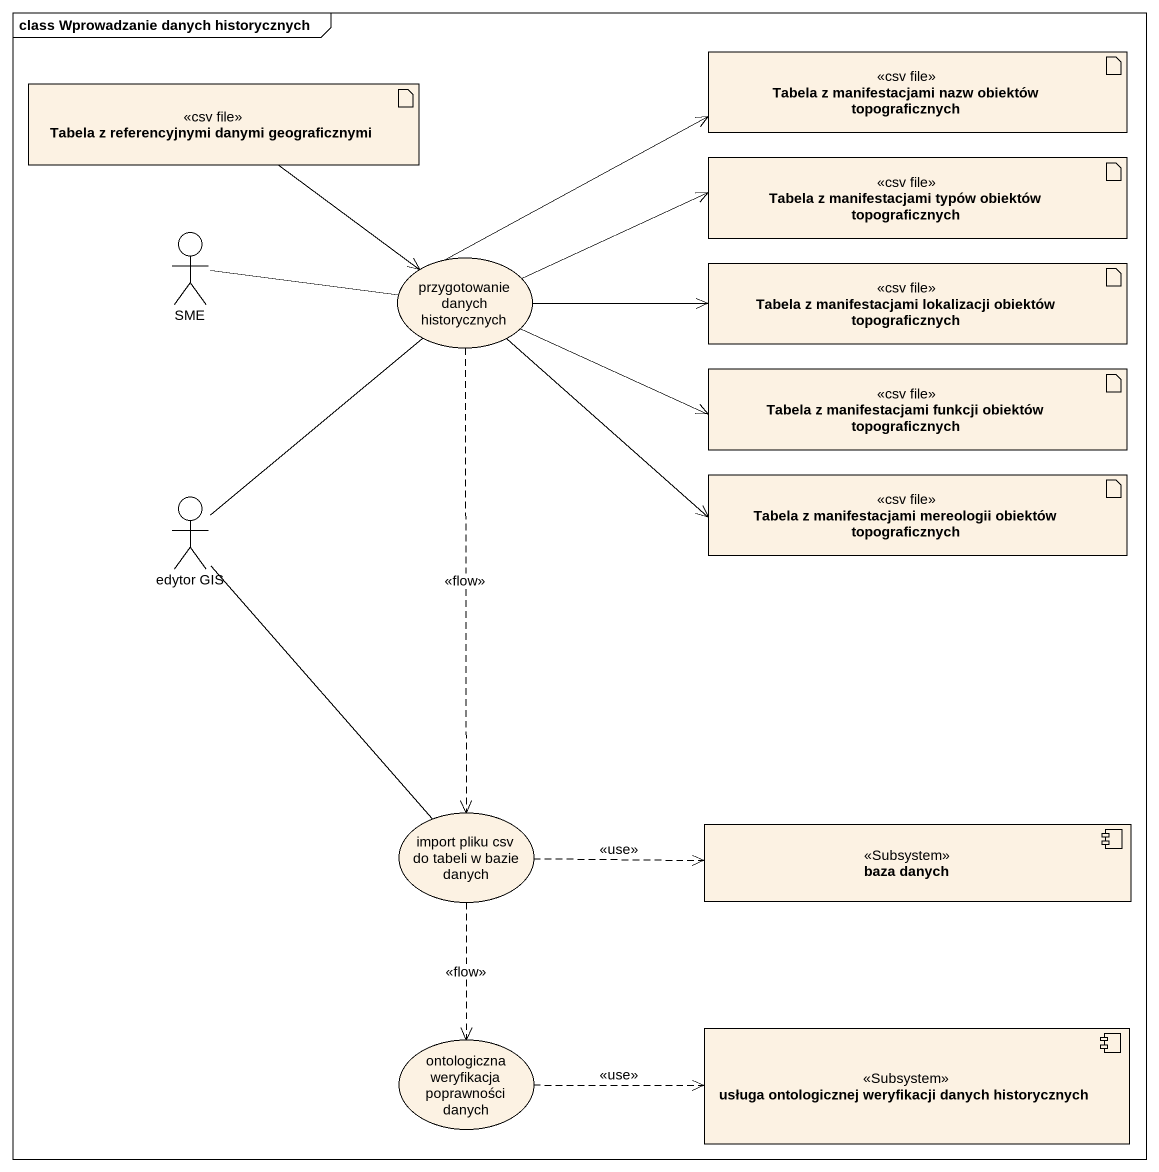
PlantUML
@startuml
mainframe class Wprowadzanie danych historycznych
artifact "Tabela z referencyjnymi danymi geograficznymi" as Tabela_z_referencyjnymi <<csv file>>
artifact "Tabela z manifestacjami nazw obiektów topograficznych" as Tabela_z_manifestacjami <<csv file>>
artifact "Tabela z manifestacjami typów obiektów topograficznych" as Tabela_z_manifestacjami_2 <<csv file>>
actor SME
usecase "przygotowanie danych historycznych" as przygotowanie_danych
artifact "Tabela z manifestacjami lokalizacji obiektów topograficznych" as Tabela_z_manifestacjami_3 <<csv file>>
artifact "Tabela z manifestacjami funkcji obiektów topograficznych" as Tabela_z_manifestacjami_4 <<csv file>>
actor "edytor GIS" as edytor_GIS
artifact "Tabela z manifestacjami mereologii obiektów topograficznych" as Tabela_z_manifestacjami_5 <<csv file>>
usecase "import pliku csv do tabeli w bazie danych" as import_pliku_csv_do_tabeli
component "baza danych" as baza_danych <<Subsystem>>
usecase "ontologiczna weryfikacja poprawności danych" as ontologiczna_weryfikacja
component "usługa ontologicznej weryfikacji danych historycznych" as usługa_ontologicznej <<Subsystem>>
Tabela_z_referencyjnymi --> przygotowanie_danych
SME -right- przygotowanie_danych
przygotowanie_danych -right-> Tabela_z_manifestacjami
przygotowanie_danych -right-> Tabela_z_manifestacjami_2
przygotowanie_danych -right-> Tabela_z_manifestacjami_3
przygotowanie_danych -right-> Tabela_z_manifestacjami_4
przygotowanie_danych -right-> Tabela_z_manifestacjami_5
przygotowanie_danych ..> import_pliku_csv_do_tabeli : <<flow>>
edytor_GIS -up- przygotowanie_danych
edytor_GIS -- import_pliku_csv_do_tabeli
import_pliku_csv_do_tabeli .right.> baza_danych : <<use>>
import_pliku_csv_do_tabeli ..> ontologiczna_weryfikacja : <<flow>>
ontologiczna_weryfikacja .right.> usługa_ontologicznej : <<use>>
@enduml
